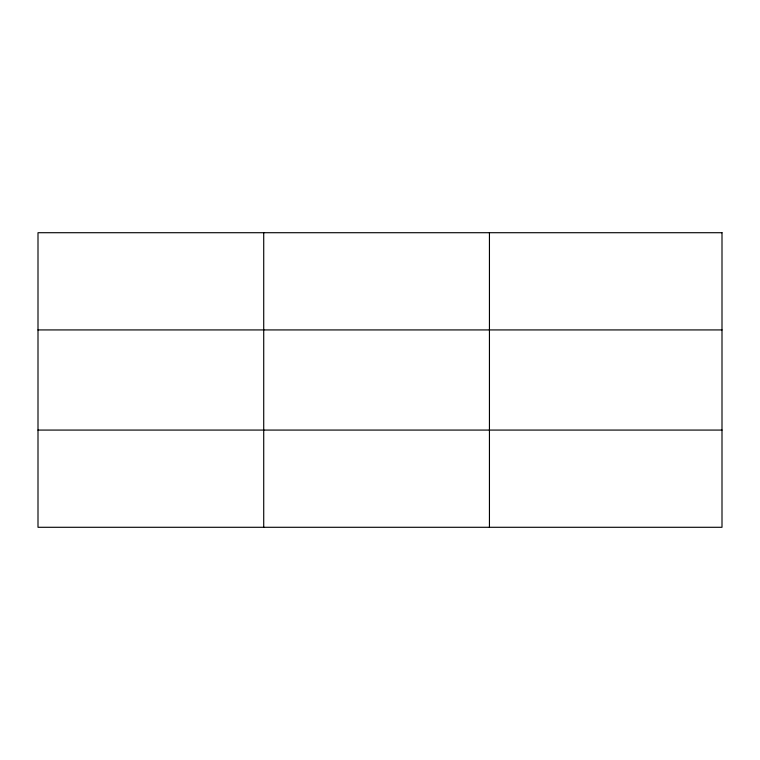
<?xml version="1.0" encoding="UTF-8"?>
<svg xmlns="http://www.w3.org/2000/svg" width="760" height="760" viewBox="0 0 760 760"><rect width="100%" height="100%" fill="white"/><g stroke="black" fill="none" stroke-linecap="round" stroke-linejoin="round"><path stroke-width="1.14" d="M263.72 232.712L263.72 527.288M489.44 232.712L489.44 527.288M38 329.925L722 329.925M38 430.074L722 430.074M722 232.712L722 527.288L38 527.288L38 232.712L722 232.712"/></g></svg>
